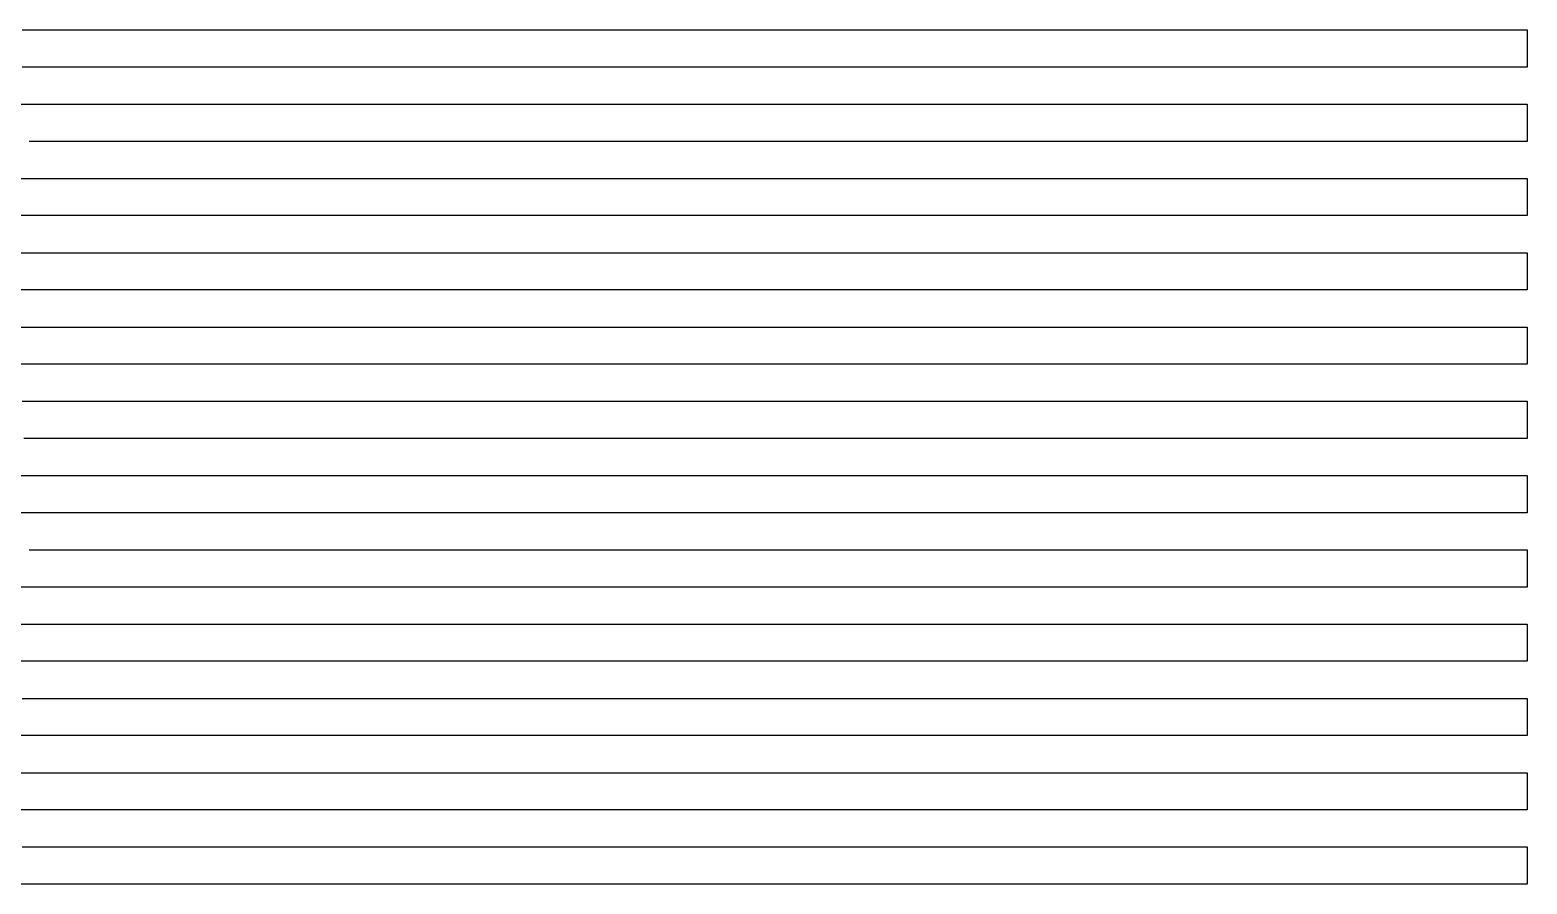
# Model space of a CAD drawing. Extents: x 20 to 170, y 60 to 234.
# Drawn here: x 132.5 to 170, y 102.8 to 124.21 of the extents above; entities that cross this region are included whole.
import ezdxf

# ---------------------------------------------------------------- set-up
doc = ezdxf.new("R2010")
doc.units = 0
doc.header["$LTSCALE"] = 0.000394
doc.layers.add('SPLINE', color=7, linetype='CONTINUOUS')

msp = doc.modelspace()

# ---------------------------------------------------------------- linework, layer by layer
at = {"layer": 'SPLINE', "color": 2}
for points in [[(132.305008, 124.206131, -17.530231), (133.32843, 124.206131, -17.436291), (133.699463, 124.206131, -17.292271), (134.049271, 124.206131, -17.182613), (134.399063, 124.206131, -17.176413), (135.793518, 124.206131, -17.179533), (137.190353, 124.206131, -17.586571), (137.930099, 124.206131, -18.100109), (138.738373, 124.206131, -18.701267), (139.06456, 124.206131, -18.851627), (139.369415, 124.206131, -19.070747), (139.981598, 124.206131, -19.637526), (140.440125, 124.206131, -20.141644), (141.376038, 124.206131, -20.063343), (142.335602, 124.206131, -19.894283), (142.597916, 124.206131, -19.866123), (144.167267, 124.206131, -19.352625), (145.564087, 124.206131, -19.127146), (146.261383, 124.206131, -19.042587), (146.611115, 124.206131, -19.033207), (146.960876, 124.206131, -19.051968), (147.308319, 124.206131, -19.111506), (147.658051, 124.206131, -19.186605), (147.679337, 124.206131, -19.170965), (148.017349, 124.206131, -18.262909), (148.187531, 124.206131, -17.937269), (148.355347, 124.206131, -17.721191), (148.530289, 124.206131, -17.561531), (148.70517, 124.206131, -17.439411), (149.052597, 124.206131, -17.336071), (149.752167, 124.206131, -17.248411), (150.449341, 124.206131, -17.217091), (150.799225, 124.206131, -17.254671), (151.146545, 124.206131, -17.348631), (151.496399, 124.206131, -17.364271), (151.843811, 124.206131, -17.426891), (152.543411, 124.206131, -17.620991), (152.713593, 124.206131, -17.680511), (152.886124, 124.206131, -17.758791), (153.228821, 124.206131, -18.021849), (153.401337, 124.206131, -18.234749), (153.937836, 124.206131, -19.020687), (154.093826, 124.206131, -19.289986), (154.389252, 124.206131, -19.922443), (154.490921, 124.206131, -20.188623), (155.065201, 124.206131, -22.139418), (155.202362, 124.206131, -22.715536), (155.28035, 124.206131, -23.122574), (155.334702, 124.206131, -23.348034), (155.859421, 124.206131, -24.973188), (155.880707, 124.206131, -24.982548), (156.306076, 124.206131, -25.054588), (156.516388, 124.206131, -25.135948), (156.729111, 124.206131, -25.283148), (157.12146, 124.206131, -25.643227), (157.428696, 124.206131, -25.771646), (157.776199, 124.206131, -26.025265), (158.125931, 124.206131, -26.532524), (158.735672, 124.206131, -27.471901), (159.040588, 124.206131, -28.007318), (159.369125, 124.206131, -28.655497), (159.520386, 124.206131, -29.015596), (159.827591, 124.206131, -29.898613), (159.89621, 124.206131, -30.142813), (159.94104, 124.206131, -30.333811), (159.988419, 124.206131, -30.584311), (160.737534, 124.206131, -35.732056), (160.827423, 124.206131, -36.430332), (160.841614, 124.206131, -36.568111), (160.938477, 124.206131, -37.081673), (161.519836, 124.206131, -39.937321), (161.541122, 124.206131, -40), (170, 124.206131, -40), (170, 123.274933, -40), (161.659378, 123.274933, -40), (161.638107, 123.274933, -39.918564), (160.87468, 123.274933, -32.932762), (160.832123, 123.274933, -32.616505), (159.860748, 123.274933, -28.464497), (159.690567, 123.274933, -28.066818), (159.520386, 123.274933, -27.841358), (158.64827, 123.274933, -26.917643), (158.475708, 123.274933, -26.704742), (158.125931, 123.274933, -26.379105), (157.69339, 123.274933, -26.094164), (157.613113, 123.274933, -25.990805), (157.357834, 123.274933, -25.671446), (157.100189, 123.274933, -25.405266), (156.729111, 123.274933, -25.063948), (156.381668, 123.274933, -24.882368), (156.294281, 123.274933, -24.863588), (155.277954, 123.274933, -24.53479), (155.181061, 123.274933, -24.44087), (154.396347, 123.274933, -20.874361), (154.320755, 123.274933, -20.558142), (154.242752, 123.274933, -20.332682), (154.185989, 123.274933, -20.210524), (154.129303, 123.274933, -20.107224), (153.240616, 123.274933, -18.695047), (153.06575, 123.274933, -18.453949), (152.890869, 123.274933, -18.28797), (152.193665, 123.274933, -17.774431), (151.843811, 123.274933, -17.555271), (151.67131, 123.274933, -17.495731), (150.799225, 123.274933, -17.248411), (150.449341, 123.274933, -17.198273), (149.752167, 123.274933, -17.179533), (149.052597, 123.274933, -17.185793), (148.88002, 123.274933, -17.213951), (148.70517, 123.274933, -17.260891), (148.005554, 123.274933, -17.517691), (147.658051, 123.274933, -17.702431), (147.308319, 123.274933, -18.034349), (147.133438, 123.274933, -18.319309), (146.828537, 123.274933, -19.011288), (146.807281, 123.274933, -19.030067), (144.167267, 123.274933, -19.080185), (143.470093, 123.274933, -19.186605), (143.12262, 123.274933, -19.261786), (142.444305, 123.274933, -19.480986), (142.075592, 123.274933, -19.484085), (141.725769, 123.274933, -19.465305), (141.376038, 123.274933, -19.502905), (140.570068, 123.274933, -19.731483), (139.981598, 123.274933, -19.734564), (139.598679, 123.274933, -19.759684), (139.218155, 123.274933, -19.894283), (139.19693, 123.274933, -19.894283), (138.584793, 123.274933, -19.402685), (137.190353, 123.274933, -18.341169), (136.490738, 123.274933, -17.855829), (136.143234, 123.274933, -17.646091), (135.881027, 123.274933, -17.561531), (135.096298, 123.274933, -17.364271), (134.399063, 123.274933, -17.311031), (134.049271, 123.274933, -17.336071), (133.002243, 123.274933, -17.455051), (132.305008, 123.274933, -17.514551)], [(131.605392, 122.343689, -17.733751), (133.002243, 122.343689, -17.539591), (133.699463, 122.343689, -17.489511), (134.399063, 122.343689, -17.620991), (135.096298, 122.343689, -17.824551), (135.443756, 122.343689, -17.977989), (135.793518, 122.343689, -18.206549), (136.490738, 122.343689, -18.695047), (137.190353, 122.343689, -19.387045), (137.908813, 122.343689, -19.803463), (137.930099, 122.343689, -19.806623), (138.258575, 122.343689, -19.596846), (138.584793, 122.343689, -19.465305), (138.93454, 122.343689, -19.405806), (139.282013, 122.343689, -19.387045), (139.981598, 122.343689, -19.283726), (140.32901, 122.343689, -19.183485), (140.678833, 122.343689, -19.120865), (141.028595, 122.343689, -19.130245), (141.376038, 122.343689, -19.177225), (141.659668, 122.343689, -19.221106), (142.075592, 122.343689, -19.067627), (142.423035, 122.343689, -18.967447), (142.772888, 122.343689, -18.942408), (143.470093, 122.343689, -18.926727), (144.167267, 122.343689, -18.898567), (144.866852, 122.343689, -18.882927), (145.564087, 122.343689, -18.958067), (145.913879, 122.343689, -19.020687), (145.935165, 122.343689, -19.014387), (146.190445, 122.343689, -18.394409), (146.448013, 122.343689, -18.021849), (146.703278, 122.343689, -17.815151), (146.960876, 122.343689, -17.658571), (147.658051, 122.343689, -17.264051), (148.005554, 122.343689, -17.132553), (148.355347, 122.343689, -17.101233), (149.752167, 122.343689, -17.182613), (150.799225, 122.343689, -17.473871), (151.146545, 122.343689, -17.630411), (152.543411, 122.343689, -18.832808), (152.978256, 122.343689, -19.352625), (153.06575, 122.343689, -19.480986), (153.415543, 122.343689, -20.035223), (153.5905, 122.343689, -20.407822), (154.108017, 122.343689, -22.036037), (154.233261, 122.343689, -22.549576), (154.382156, 122.343689, -23.222794), (154.403442, 122.343689, -23.285414), (154.809982, 122.343689, -24.16531), (154.833588, 122.343689, -24.18721), (155.334702, 122.343689, -24.29055), (156.031906, 122.343689, -24.55357), (156.381668, 122.343689, -24.763369), (156.729111, 122.343689, -25.057688), (156.870895, 122.343689, -25.223688), (157.012756, 122.343689, -25.452227), (157.296371, 122.343689, -25.925024), (157.319946, 122.343689, -25.943865), (157.721725, 122.343689, -25.890606), (158.125931, 122.343689, -25.946964), (158.475708, 122.343689, -26.112965), (158.823166, 122.343689, -26.457344), (159.520386, 122.343689, -27.165043), (159.695251, 122.343689, -27.3936), (159.870132, 122.343689, -27.756821), (159.957626, 122.343689, -28.041779), (160.917206, 122.343689, -32.128048), (160.943176, 122.343689, -32.284607), (161.33078, 122.343689, -36.120377), (161.746765, 122.343689, -39.984341), (161.768036, 122.343689, -40), (170, 122.343689, -40), (170, 121.414871, -40), (161.768036, 121.414871, -40), (161.746765, 121.414871, -39.871563), (161.486771, 121.414871, -37.303951), (160.950241, 121.414871, -30.988249), (160.917206, 121.414871, -30.656351), (160.825027, 121.414871, -30.117773), (160.801331, 121.414871, -30.023853), (160.546219, 121.414871, -29.165874), (159.898499, 121.414871, -27.315321), (159.773254, 121.414871, -27.036642), (159.64801, 121.414871, -26.845642), (159.520386, 121.414871, -26.704742), (158.64827, 121.414871, -25.846746), (158.475708, 121.414871, -25.696466), (158.125931, 121.414871, -25.539927), (157.835205, 121.414871, -25.502306), (157.546844, 121.414871, -25.486687), (157.256104, 121.414871, -25.511766), (156.944229, 121.414871, -25.605686), (156.729111, 121.414871, -25.508606), (156.424194, 121.414871, -25.101528), (155.868805, 121.414871, -24.45653), (155.60173, 121.414871, -24.27803), (155.275543, 121.414871, -24.19973), (154.701279, 121.414871, -23.971172), (154.384567, 121.414871, -23.823992), (154.07019, 121.414871, -23.726912), (154.046616, 121.414871, -23.692492), (153.240616, 121.414871, -21.331539), (153.110718, 121.414871, -21.012159), (152.543411, 121.414871, -19.856724), (152.193665, 121.414871, -19.380745), (151.997498, 121.414871, -19.155285), (151.146545, 121.414871, -18.319309), (150.274475, 121.414871, -17.658571), (150.099609, 121.414871, -17.555271), (149.052597, 121.414871, -17.170113), (148.88002, 121.414871, -17.116873), (148.70517, 121.414871, -17.085573), (148.355347, 121.414871, -17.057373), (147.658051, 121.414871, -17.026052), (146.960876, 121.414871, -17.069933), (146.611115, 121.414871, -17.232771), (146.261383, 121.414871, -17.445671), (145.564087, 121.414871, -17.852749), (145.280502, 121.414871, -18.200289), (144.996857, 121.414871, -18.842167), (144.975555, 121.414871, -18.864107), (144.167267, 121.414871, -18.810867), (142.772888, 121.414871, -18.654327), (142.184296, 121.414871, -18.676228), (141.376038, 121.414871, -18.707527), (140.919861, 121.414871, -18.801487), (140.440125, 121.414871, -18.745148), (139.981598, 121.414871, -18.738867), (139.631744, 121.414871, -18.745148), (138.584793, 121.414871, -18.942408), (137.190353, 121.414871, -19.249226), (136.927948, 121.414871, -19.327505), (136.665588, 121.414871, -19.368265), (136.403259, 121.414871, -19.465305), (136.143234, 121.414871, -19.625006), (136.12204, 121.414871, -19.625006), (136.060577, 121.414871, -19.556086), (135.793518, 121.414871, -19.333805), (135.28067, 121.414871, -19.102125), (134.767761, 121.414871, -18.716948), (134.74646, 121.414871, -18.695047), (134.420319, 121.414871, -18.491528), (133.961853, 121.414871, -18.341169), (133.699463, 121.414871, -18.122009), (133.352036, 121.414871, -17.937269), (133.002243, 121.414871, -17.874649), (132.479889, 121.414871, -17.909069)], [(131.993011, 120.483658, -18.741987), (132.806091, 120.483658, -18.895428), (133.025909, 120.483658, -19.026947), (133.590729, 120.483658, -19.512285), (133.765686, 120.483658, -19.549866), (134.399063, 120.483658, -19.264925), (135.443756, 120.483658, -18.882927), (135.793518, 120.483658, -18.776447), (137.190353, 120.483658, -18.544727), (137.953705, 120.483658, -18.40383), (138.10498, 120.483658, -18.381929), (138.433502, 120.483658, -18.406969), (138.584793, 120.483658, -18.378769), (139.282013, 120.483658, -18.325529), (140.220306, 120.483658, -18.375669), (140.678833, 120.483658, -18.356829), (141.376038, 120.483658, -18.275429), (142.075592, 120.483658, -18.241009), (142.423035, 120.483658, -18.303629), (142.772888, 120.483658, -18.519688), (142.928787, 120.483658, -18.644907), (144.015991, 120.483658, -18.788967), (144.037262, 120.483658, -18.757668), (144.167267, 120.483658, -18.422609), (144.342194, 120.483658, -17.999889), (144.517059, 120.483658, -17.733751), (144.866852, 120.483658, -17.445671), (145.913879, 120.483658, -16.935293), (146.261383, 120.483658, -16.847633), (146.960876, 120.483658, -16.856993), (147.658051, 120.483658, -16.950953), (147.920456, 120.483658, -17.016693), (148.88002, 120.483658, -17.298512), (149.052597, 120.483658, -17.367371), (150.012115, 120.483658, -17.905949), (150.099609, 120.483658, -17.959209), (150.274475, 120.483658, -18.100109), (150.449341, 120.483658, -18.275429), (151.843811, 120.483658, -19.809763), (152.063644, 120.483658, -20.060244), (152.302307, 120.483658, -20.423462), (152.543411, 120.483658, -20.949539), (153.32811, 120.483658, -23.432592), (153.937836, 120.483658, -23.586012), (154.396347, 120.483658, -23.717512), (154.46257, 120.483658, -23.726912), (154.637451, 120.483658, -23.773932), (154.984909, 120.483658, -23.921072), (155.334702, 120.483658, -24.09643), (155.58046, 120.483658, -24.26239), (155.779022, 120.483658, -24.43461), (155.82399, 120.483658, -24.47839), (156.069763, 120.483658, -24.800968), (156.315521, 120.483658, -25.170448), (156.336807, 120.483658, -25.186089), (156.532959, 120.483658, -25.164148), (156.729111, 120.483658, -25.148508), (157.428696, 120.483658, -25.239328), (158.125931, 120.483658, -25.383347), (158.475708, 120.483658, -25.499207), (159.172928, 120.483658, -25.978264), (159.3479, 120.483658, -26.116064), (159.520386, 120.483658, -26.285145), (159.695251, 120.483658, -26.491804), (159.870132, 120.483658, -26.817442), (160.567474, 120.483658, -28.611637), (160.846298, 120.483658, -29.403854), (160.917206, 120.483658, -29.688793), (160.943176, 120.483658, -29.848513), (160.971527, 120.483658, -30.117773), (161.342621, 120.483658, -34.798981), (161.768036, 120.483658, -39.871563), (161.789322, 120.483658, -40), (170, 120.483658, -40), (170, 119.552414, -40), (161.789322, 119.552414, -40), (161.768036, 119.552414, -39.777645), (161.342621, 119.552414, -34.382519), (160.971527, 119.552414, -29.460215), (160.943176, 119.552414, -29.187815), (160.917206, 119.552414, -29.031237), (160.841614, 119.552414, -28.733757), (160.803772, 119.552414, -28.621077), (160.591034, 119.552414, -28.076199), (160.371201, 119.552414, -27.578381), (159.870132, 119.552414, -26.535645), (159.695251, 119.552414, -26.231924), (159.520386, 119.552414, -26.047184), (159.172928, 119.552414, -25.802946), (158.496979, 119.552414, -25.383347), (158.168488, 119.552414, -25.270628), (157.428696, 119.552414, -24.938688), (156.729111, 119.552414, -24.829128), (156.239929, 119.552414, -24.860428), (155.682159, 119.552414, -24.67569), (155.660873, 119.552414, -24.66317), (155.334702, 119.552414, -24.35631), (154.984909, 119.552414, -24.011892), (154.637451, 119.552414, -23.761372), (154.157639, 119.552414, -23.617311), (153.937836, 119.552414, -23.467012), (153.62822, 119.552414, -23.301094), (153.472229, 119.552414, -23.266634), (153.316269, 119.552414, -23.241594), (152.694733, 119.552414, -23.257214), (152.673447, 119.552414, -23.235353), (152.52684, 119.552414, -23.019274), (152.281021, 119.552414, -22.223976), (152.193665, 119.552414, -21.957798), (151.659546, 119.552414, -20.517382), (151.404236, 119.552414, -20.113483), (151.146545, 119.552414, -19.822304), (149.752167, 119.552414, -18.375669), (149.402374, 119.552414, -18.056269), (149.227509, 119.552414, -17.937269), (149.052597, 119.552414, -17.833969), (148.355347, 119.552414, -17.348631), (148.180435, 119.552414, -17.245251), (148.005554, 119.552414, -17.170113), (146.960876, 119.552414, -16.831953), (145.564087, 119.552414, -16.722353), (145.214264, 119.552414, -16.750513), (144.866852, 119.552414, -16.875772), (144.167267, 119.552414, -17.195173), (143.869476, 119.552414, -17.311031), (143.569382, 119.552414, -17.552151), (143.344772, 119.552414, -17.924749), (143.117935, 119.552414, -18.469587), (143.098938, 119.552414, -18.488367), (142.969055, 119.552414, -18.597967), (142.947754, 119.552414, -18.610487), (142.772888, 119.552414, -18.469587), (142.423035, 119.552414, -18.269169), (142.075592, 119.552414, -18.234749), (141.376038, 119.552414, -18.25351), (141.04985, 119.552414, -18.291109), (140.503967, 119.552414, -18.093849), (138.584793, 119.552414, -17.815151), (137.984436, 119.552414, -17.786991), (137.6866, 119.552414, -17.824551), (137.362823, 119.552414, -17.880869), (137.015472, 119.552414, -17.852749), (136.8405, 119.552414, -17.855829), (136.665588, 119.552414, -17.880869), (135.793518, 119.552414, -18.056269), (135.271149, 119.552414, -18.122009), (135.096298, 119.552414, -18.153309), (134.74646, 119.552414, -18.25351), (133.699463, 119.552414, -18.597967), (133.002243, 119.552414, -18.914248), (132.130127, 119.552414, -19.211685)], [(131.605392, 118.623627, -18.638647), (133.002243, 118.623627, -18.071909), (134.399063, 118.623627, -17.699291), (134.74646, 118.623627, -17.599131), (135.793518, 118.623627, -17.383051), (136.490738, 118.623627, -17.332951), (137.190353, 118.623627, -17.386171), (137.887543, 118.623627, -17.514551), (138.542236, 118.623627, -17.780731), (138.584793, 118.623627, -17.780731), (139.282013, 118.623627, -17.874649), (139.631744, 118.623627, -17.956049), (139.981598, 118.623627, -17.999889), (140.666962, 118.623627, -18.118889), (141.354736, 118.623627, -18.36937), (141.376038, 118.623627, -18.372509), (141.550903, 118.623627, -18.006189), (141.725769, 118.623627, -17.774431), (141.988159, 118.623627, -17.589691), (142.335602, 118.623627, -17.436291), (142.772888, 118.623627, -17.063633), (143.12262, 118.623627, -16.875772), (143.470093, 118.623627, -16.813133), (143.578766, 118.623627, -16.810053), (144.167267, 118.623627, -16.662853), (144.517059, 118.623627, -16.609632), (144.866852, 118.623627, -16.609632), (145.564087, 118.623627, -16.653473), (145.913879, 118.623627, -16.697273), (146.086411, 118.623627, -16.738033), (146.261383, 118.623627, -16.791233), (147.133438, 118.623627, -17.110613), (147.658051, 118.623627, -17.361111), (148.355347, 118.623627, -17.740011), (149.752167, 118.623627, -19.117765), (150.449341, 118.623627, -19.875504), (150.624252, 118.623627, -20.104103), (150.799225, 118.623627, -20.454762), (151.146545, 118.623627, -21.278299), (151.595718, 118.623627, -22.461916), (151.619263, 118.623627, -22.511995), (151.867477, 118.623627, -22.894033), (151.888733, 118.623627, -22.900274), (152.543411, 118.623627, -22.928453), (153.240616, 118.623627, -23.232174), (153.5905, 118.623627, -23.263514), (153.937836, 118.623627, -23.426313), (154.613754, 118.623627, -23.892912), (154.687088, 118.623627, -23.952372), (155.138535, 118.623627, -24.34375), (155.15979, 118.623627, -24.34691), (155.334702, 118.623627, -24.30933), (155.682159, 118.623627, -24.28113), (156.031906, 118.623627, -24.30933), (156.381668, 118.623627, -24.39699), (157.23259, 118.623627, -24.738308), (157.679199, 118.623627, -24.929308), (157.958145, 118.623627, -25.120348), (158.125931, 118.623627, -25.198608), (158.823166, 118.623627, -25.571226), (159.019302, 118.623627, -25.687086), (159.520386, 118.623627, -25.925024), (159.695251, 118.623627, -26.106705), (159.870132, 118.623627, -26.407265), (160.328659, 118.623627, -27.356041), (160.567474, 118.623627, -27.903978), (160.74234, 118.623627, -28.376839), (160.829697, 118.623627, -28.649237), (160.87468, 118.623627, -28.833977), (160.917206, 118.623627, -29.150215), (160.959763, 118.623627, -29.610495), (161.607361, 118.623627, -38.186989), (161.768036, 118.623627, -39.962379), (161.789322, 118.623627, -40), (170, 118.623627, -40), (170, 117.692383, -40), (161.768036, 117.692383, -40), (161.33078, 117.692383, -35.246716), (160.969208, 117.692383, -31.219969), (160.917206, 117.692383, -30.850451), (160.591034, 117.692383, -29.385075), (159.957626, 117.692383, -26.664022), (159.870132, 117.692383, -26.413525), (159.695251, 117.692383, -26.112965), (159.520386, 117.692383, -25.928185), (158.823166, 117.692383, -25.611906), (158.496979, 117.692383, -25.477266), (158.357559, 117.692383, -25.358286), (158.125931, 117.692383, -25.182968), (157.296371, 117.692383, -24.681988), (156.729111, 117.692383, -24.19973), (156.556641, 117.692383, -24.06513), (156.381668, 117.692383, -23.980572), (156.031906, 117.692383, -23.921072), (155.443451, 117.692383, -23.870972), (155.334702, 117.692383, -23.827112), (154.809982, 117.692383, -23.761372), (154.287689, 117.692383, -23.939852), (153.937836, 117.692383, -23.586012), (153.762955, 117.692383, -23.441992), (153.5905, 117.692383, -23.332394), (152.890869, 117.692383, -22.984854), (152.49852, 117.692383, -22.894033), (151.843811, 117.692383, -22.518276), (151.496399, 117.692383, -22.414936), (151.146545, 117.692383, -22.405556), (150.971695, 117.692383, -22.408676), (150.950409, 117.692383, -22.399296), (150.647919, 117.692383, -21.920218), (150.380829, 117.692383, -21.28772), (150.276886, 117.692383, -21.059139), (149.752167, 117.692383, -20.035223), (148.355347, 117.692383, -18.341169), (147.658051, 117.692383, -17.830791), (146.960876, 117.692383, -17.389311), (146.611115, 117.692383, -17.163853), (146.261383, 117.692383, -16.941553), (145.913879, 117.692383, -16.788113), (145.564087, 117.692383, -16.678513), (144.167267, 117.692383, -16.506315), (143.12262, 117.692383, -16.462435), (142.772888, 117.692383, -16.421755), (142.075592, 117.692383, -16.512575), (141.725769, 117.692383, -16.672253), (141.376038, 117.692383, -16.810053), (141.224731, 117.692383, -16.860113), (141.028595, 117.692383, -16.941553), (140.678833, 117.692383, -17.264051), (140.352676, 117.692383, -18.003029), (139.981598, 117.692383, -18.334949), (139.719238, 117.692383, -18.472687), (139.596268, 117.692383, -18.453949), (139.090546, 117.692383, -18.021849), (138.837631, 117.692383, -17.868389), (137.887543, 117.692383, -17.480091), (137.190353, 117.692383, -17.370491), (136.490738, 117.692383, -17.326691), (135.793518, 117.692383, -17.345451), (135.334991, 117.692383, -17.401831), (135.096298, 117.692383, -17.370491), (134.399063, 117.692383, -17.329811), (133.002243, 117.692383, -17.495731), (132.130127, 117.692383, -17.674231)], [(132.118301, 116.761154, -17.652351), (133.002243, 116.761154, -17.470711), (134.399063, 116.761154, -17.326691), (135.793518, 116.761154, -17.470711), (136.230759, 116.761154, -17.599131), (136.686844, 116.761154, -17.902809), (136.939728, 116.761154, -17.924749), (137.190353, 116.761154, -17.984249), (137.5401, 116.761154, -18.21283), (137.688995, 116.761154, -18.36311), (138.258575, 116.761154, -18.594828), (138.279861, 116.761154, -18.563507), (138.433502, 116.761154, -18.272329), (138.759644, 116.761154, -17.536491), (138.93454, 116.761154, -17.304771), (139.19693, 116.761154, -17.120033), (139.523102, 116.761154, -16.960333), (139.981598, 116.761154, -16.546995), (140.32901, 116.761154, -16.355995), (140.700104, 116.761154, -16.287115), (141.376038, 116.761154, -16.067915), (142.075592, 116.761154, -16.005295), (142.772888, 116.761154, -16.161875), (143.12262, 116.761154, -16.274595), (143.470093, 116.761154, -16.359135), (144.866852, 116.761154, -16.512575), (145.214264, 116.761154, -16.597073), (145.389145, 116.761154, -16.675413), (146.436249, 116.761154, -17.361111), (147.308319, 116.761154, -18.100109), (147.658051, 116.761154, -18.388149), (148.70517, 116.761154, -19.725183), (149.052597, 116.761154, -20.279444), (149.752167, 116.761154, -21.52566), (149.969543, 116.761154, -21.873238), (149.990829, 116.761154, -21.885757), (150.569901, 116.761154, -21.885757), (151.146545, 116.761154, -22.120598), (151.626358, 116.761154, -22.393036), (152.096695, 116.761154, -22.555836), (152.543411, 116.761154, -22.809456), (152.7892, 116.761154, -22.972294), (152.909744, 116.761154, -23.078773), (153.524261, 116.761154, -23.626732), (153.545547, 116.761154, -23.626732), (153.937836, 116.761154, -23.404394), (154.287689, 116.761154, -23.238434), (154.637451, 116.761154, -23.185194), (155.334702, 116.761154, -23.266634), (155.589966, 116.761154, -23.366854), (156.360382, 116.761154, -23.861572), (156.729111, 116.761154, -24.030632), (157.187637, 116.761154, -24.42519), (157.428696, 116.761154, -24.647511), (157.516113, 116.761154, -24.744568), (158.147217, 116.761154, -25.333246), (158.322083, 116.761154, -25.427206), (158.489883, 116.761154, -25.442846), (158.922424, 116.761154, -25.458527), (159.222565, 116.761154, -25.552446), (159.371475, 116.761154, -25.633846), (159.520386, 116.761154, -25.752827), (159.695251, 116.761154, -25.953224), (159.870132, 116.761154, -26.275764), (159.957626, 116.761154, -26.532524), (160.394867, 116.761154, -28.476976), (160.654846, 116.761154, -29.763973), (160.787201, 116.761154, -30.521711), (160.884155, 116.761154, -31.169849), (160.917206, 116.761154, -31.476749), (161.699524, 116.761154, -39.952999), (161.720795, 116.761154, -40), (170, 116.761154, -40), (170, 115.832321, -40), (161.004578, 115.832321, -40), (160.664337, 115.832321, -36.336391), (160.640625, 115.832321, -36.032696), (160.182129, 115.832321, -28.824596), (160.127823, 115.832321, -28.066818), (160.045105, 115.832321, -26.751722), (160.023849, 115.832321, -26.476164), (159.960007, 115.832321, -26.141125), (159.898499, 115.832321, -25.940704), (159.773254, 115.832321, -25.668306), (159.520386, 115.832321, -25.339546), (159.3479, 115.832321, -25.201748), (159.172928, 115.832321, -25.114088), (158.823166, 115.832321, -25.020088), (158.125931, 115.832321, -25.079628), (157.972336, 115.832321, -25.107788), (157.714661, 115.832321, -24.995049), (157.435791, 115.832321, -24.847908), (156.788254, 115.832321, -24.12775), (156.729111, 115.832321, -24.05571), (156.381668, 115.832321, -23.692492), (156.031906, 115.832321, -23.426313), (155.682159, 115.832321, -23.200874), (155.509567, 115.832321, -23.119493), (154.637451, 115.832321, -22.834494), (154.46257, 115.832321, -22.787556), (154.287689, 115.832321, -22.749996), (153.937836, 115.832321, -22.709316), (153.306839, 115.832321, -22.778135), (152.990158, 115.832321, -22.953514), (152.673447, 115.832321, -23.213394), (152.652161, 115.832321, -23.219694), (152.543411, 115.832321, -23.106934), (151.843811, 115.832321, -22.474396), (151.146545, 115.832321, -22.076797), (150.799225, 115.832321, -21.904577), (150.38324, 115.832321, -21.866978), (150.066544, 115.832321, -21.622738), (149.752167, 115.832321, -21.48806), (149.052597, 115.832321, -21.463039), (149.031311, 115.832321, -21.45364), (148.726456, 115.832321, -21.052839), (148.397873, 115.832321, -20.526821), (146.786011, 115.832321, -18.25351), (146.611115, 115.832321, -18.065649), (146.261383, 115.832321, -17.774431), (145.564087, 115.832321, -17.267191), (144.517059, 115.832321, -16.556395), (144.167267, 115.832321, -16.402975), (143.470093, 115.832321, -16.274595), (143.252625, 115.832321, -16.249535), (143.035187, 115.832321, -16.233875), (142.772888, 115.832321, -16.149315), (142.075592, 115.832321, -15.999016), (141.376038, 115.832321, -16.033495), (141.224731, 115.832321, -16.083595), (140.362122, 115.832321, -15.983376), (139.981598, 115.832321, -15.952055), (139.282013, 115.832321, -16.074215), (138.93454, 115.832321, -16.243275), (138.584793, 115.832321, -16.387335), (138.237305, 115.832321, -16.521975), (137.887543, 115.832321, -16.847633), (137.53772, 115.832321, -17.448792), (137.091034, 115.832321, -17.868389), (136.994202, 115.832321, -17.971689), (136.797974, 115.832321, -18.256689), (136.403259, 115.832321, -18.857847), (136.381973, 115.832321, -18.882927), (135.793518, 115.832321, -18.475847), (135.488602, 115.832321, -18.278549), (135.259369, 115.832321, -18.206549), (134.725189, 115.832321, -18.118889), (134.571594, 115.832321, -18.034349), (134.399063, 115.832321, -17.95295), (134.049271, 115.832321, -17.893429), (133.874329, 115.832321, -17.902809), (133.63562, 115.832321, -17.927889), (133.002243, 115.832321, -17.774431), (132.50116, 115.832321, -17.805771), (131.605392, 115.832321, -17.740011)], [(132.305008, 114.901108, -18.306749), (132.652512, 114.901108, -18.425749), (133.002243, 114.901108, -18.576067), (133.281128, 114.901108, -18.663727), (133.557648, 114.901108, -18.767067), (133.680573, 114.901108, -18.842167), (134.115448, 114.901108, -19.120865), (134.318665, 114.901108, -19.020687), (135.075012, 114.901108, -18.084469), (135.772217, 114.901108, -17.549011), (136.018021, 114.901108, -17.160753), (136.240234, 114.901108, -16.916473), (136.450592, 114.901108, -16.794373), (136.710541, 114.901108, -16.675413), (137.190353, 114.901108, -16.224495), (137.53772, 114.901108, -16.014675), (137.887543, 114.901108, -15.920755), (138.584793, 114.901108, -15.723496), (139.282013, 114.901108, -15.663997), (139.981598, 114.901108, -15.745437), (141.376038, 114.901108, -15.986515), (142.075592, 114.901108, -16.193174), (142.772888, 114.901108, -16.224495), (143.470093, 114.901108, -16.305895), (143.819824, 114.901108, -16.531355), (144.167267, 114.901108, -16.788113), (145.564087, 114.901108, -17.890329), (145.913879, 114.901108, -18.21909), (146.960876, 114.901108, -19.753384), (148.005554, 114.901108, -21.0278), (148.813812, 114.901108, -21.284559), (149.052597, 114.901108, -21.312759), (149.752167, 114.901108, -21.441099), (149.924744, 114.901108, -21.503759), (150.012115, 114.901108, -21.5476), (150.099609, 114.901108, -21.597717), (151.059219, 114.901108, -22.333496), (151.146545, 114.901108, -22.396135), (151.692566, 114.901108, -22.859594), (151.713852, 114.901108, -22.859594), (152.127426, 114.901108, -22.493216), (152.543411, 114.901108, -22.308475), (152.890869, 114.901108, -22.270876), (153.240616, 114.901108, -22.283436), (153.5905, 114.901108, -22.346056), (154.637451, 114.901108, -22.612196), (155.334702, 114.901108, -22.922194), (155.682159, 114.901108, -23.172714), (155.857025, 114.901108, -23.338654), (156.641739, 114.901108, -24.32811), (156.729111, 114.901108, -24.39699), (157.253815, 114.901108, -24.735168), (158.125931, 114.901108, -24.62875), (158.823166, 114.901108, -24.58489), (159.172928, 114.901108, -24.66317), (159.520386, 114.901108, -24.885489), (159.690567, 114.901108, -25.089048), (159.860748, 114.901108, -25.402166), (159.943436, 114.901108, -25.640106), (159.985962, 114.901108, -25.812326), (160.028534, 114.901108, -26.087864), (160.536667, 114.901108, -34.43578), (160.87468, 114.901108, -39.884125), (160.895905, 114.901108, -40), (170, 114.901108, -40), (170, 113.969925, -40), (160.895905, 113.969925, -40), (160.87468, 113.969925, -39.852825), (160.536667, 113.969925, -34.23848), (160.028534, 113.969925, -25.690207), (159.985962, 113.969925, -25.420946), (159.943436, 113.969925, -25.254988), (159.860748, 113.969925, -25.023268), (159.690567, 113.969925, -24.719528), (159.520386, 113.969925, -24.531651), (159.3479, 113.969925, -24.40641), (159.172928, 113.969925, -24.32501), (158.823166, 113.969925, -24.26239), (158.081009, 113.969925, -24.29369), (157.728851, 113.969925, -24.24045), (157.39566, 113.969925, -24.28113), (157.331848, 113.969925, -24.29681), (156.511688, 113.969925, -24.29995), (155.712814, 113.969925, -23.639252), (154.984909, 113.969925, -22.868954), (154.809982, 113.969925, -22.696775), (154.637451, 113.969925, -22.555836), (153.937836, 113.969925, -22.192656), (153.502991, 113.969925, -22.061098), (153.240616, 113.969925, -22.014137), (152.389816, 113.969925, -21.942118), (152.193665, 113.969925, -21.910778), (151.843811, 113.969925, -21.888918), (151.496399, 113.969925, -21.935858), (151.146545, 113.969925, -22.108078), (150.666824, 113.969925, -22.461916), (150.645538, 113.969925, -22.465015), (149.752167, 113.969925, -21.782417), (149.227509, 113.969925, -21.441099), (149.052597, 113.969925, -21.34096), (148.70517, 113.969925, -21.203159), (148.355347, 113.969925, -21.093559), (148.005554, 113.969925, -20.95266), (147.833008, 113.969925, -20.868101), (147.658051, 113.969925, -20.799221), (146.866364, 113.969925, -20.508001), (146.589844, 113.969925, -20.373362), (145.925659, 113.969925, -19.703283), (145.564087, 113.969925, -19.161585), (145.041809, 113.969925, -18.278549), (144.866852, 113.969925, -18.071909), (144.167267, 113.969925, -17.411251), (143.819824, 113.969925, -17.063633), (143.644943, 113.969925, -16.929033), (143.470093, 113.969925, -16.806873), (142.772888, 113.969925, -16.459335), (142.423035, 113.969925, -16.327795), (142.248138, 113.969925, -16.271475), (141.550903, 113.969925, -16.017855), (141.376038, 113.969925, -15.970876), (139.981598, 113.969925, -15.729776), (139.282013, 113.969925, -15.660856), (138.584793, 113.969925, -15.695276), (138.520966, 113.969925, -15.714096), (137.190353, 113.969925, -15.736036), (136.8405, 113.969925, -15.767336), (136.490738, 113.969925, -15.901996), (135.793518, 113.969925, -16.211935), (135.443756, 113.969925, -16.396715), (134.900146, 113.969925, -16.750513), (134.74646, 113.969925, -16.797493), (134.399063, 113.969925, -16.991632), (132.50824, 113.969925, -18.864107), (132.342865, 113.969925, -18.942408)], [(132.000092, 113.038696, -17.758791), (132.652512, 113.038696, -17.132553), (133.002243, 113.038696, -16.925873), (133.699463, 113.038696, -16.556395), (134.049271, 113.038696, -16.409235), (134.921417, 113.038696, -16.158735), (135.793518, 113.038696, -15.942676), (136.490738, 113.038696, -15.779857), (136.8405, 113.038696, -15.745437), (137.190353, 113.038696, -15.723496), (138.584793, 113.038696, -15.707816), (139.282013, 113.038696, -15.848736), (139.981598, 113.038696, -16.008415), (141.376038, 113.038696, -16.409235), (141.725769, 113.038696, -16.537615), (142.772888, 113.038696, -17.141912), (143.143906, 113.038696, -17.433111), (143.328278, 113.038696, -17.708691), (143.514954, 113.038696, -18.015549), (144.167267, 113.038696, -18.641808), (144.26178, 113.038696, -18.713827), (144.538345, 113.038696, -19.017548), (144.654205, 113.038696, -19.202305), (144.909424, 113.038696, -19.637526), (144.930664, 113.038696, -19.656305), (145.346588, 113.038696, -19.909964), (146.261383, 113.038696, -20.270063), (146.960876, 113.038696, -20.529942), (147.133438, 113.038696, -20.614502), (147.308319, 113.038696, -20.714642), (147.658051, 113.038696, -20.886902), (148.355347, 113.038696, -21.256399), (149.555969, 113.038696, -22.095558), (149.577255, 113.038696, -22.089277), (149.752167, 113.038696, -21.976578), (150.099609, 113.038696, -21.691658), (150.449341, 113.038696, -21.463039), (151.146545, 113.038696, -21.372259), (151.496399, 113.038696, -21.422319), (152.543411, 113.038696, -21.638397), (153.240616, 113.038696, -21.838778), (153.5905, 113.038696, -22.004738), (153.762955, 113.038696, -22.120598), (153.937836, 113.038696, -22.258396), (154.854874, 113.038696, -23.150774), (155.566284, 113.038696, -23.701872), (156.161926, 113.038696, -23.877232), (156.729111, 113.038696, -23.802092), (157.428696, 113.038696, -23.639252), (157.776199, 113.038696, -23.607912), (158.125931, 113.038696, -23.676832), (158.475708, 113.038696, -23.861572), (159.128082, 113.038696, -24.17783), (159.172928, 113.038696, -24.18721), (159.520386, 113.038696, -24.35005), (159.690567, 113.038696, -24.52853), (159.860748, 113.038696, -24.813448), (159.943436, 113.038696, -25.038908), (159.985962, 113.038696, -25.198608), (160.028534, 113.038696, -25.455366), (160.87468, 113.038696, -39.818344), (160.895905, 113.038696, -40), (170, 113.038696, -40), (170, 112.109879, -40), (160.895905, 112.109879, -40), (160.87468, 112.109879, -39.821484), (160.028534, 112.109879, -25.521126), (159.985962, 112.109879, -25.254988), (159.943436, 112.109879, -25.089048), (159.860748, 112.109879, -24.860428), (159.690567, 112.109879, -24.56295), (159.520386, 112.109879, -24.37509), (159.335983, 112.109879, -24.24357), (159.151672, 112.109879, -24.14963), (159.128082, 112.109879, -24.13085), (158.627014, 112.109879, -23.416954), (158.376419, 112.109879, -23.213394), (158.125931, 112.109879, -23.116354), (156.729111, 112.109879, -23.106934), (156.031906, 112.109879, -23.316734), (155.138535, 112.109879, -23.482672), (154.656326, 112.109879, -23.363714), (153.937836, 112.109879, -22.746836), (152.978256, 112.109879, -21.816837), (152.890869, 112.109879, -21.744858), (152.543411, 112.109879, -21.538219), (151.843811, 112.109879, -21.306459), (150.799225, 112.109879, -20.983959), (150.624252, 112.109879, -20.94636), (150.449341, 112.109879, -20.915062), (149.752167, 112.109879, -20.911942), (149.402374, 112.109879, -21.04348), (148.988724, 112.109879, -21.312759), (148.70517, 112.109879, -21.36908), (148.355347, 112.109879, -21.516279), (148.180435, 112.109879, -21.635258), (148.159149, 112.109879, -21.635258), (147.558899, 112.109879, -21.168739), (147.277557, 112.109879, -20.9683), (146.261383, 112.109879, -20.320124), (145.389145, 112.109879, -19.994503), (145.214264, 112.109879, -19.894283), (145.041809, 112.109879, -19.806623), (144.167267, 112.109879, -19.424625), (143.332977, 112.109879, -19.036327), (143.030457, 112.109879, -18.857847), (143.009201, 112.109879, -18.829687), (142.772888, 112.109879, -18.44455), (142.423035, 112.109879, -18.040609), (142.359192, 112.109879, -17.990509), (141.550903, 112.109879, -17.464451), (141.376038, 112.109879, -17.260891), (141.028595, 112.109879, -16.922733), (140.678833, 112.109879, -16.775553), (139.981598, 112.109879, -16.521975), (138.584793, 112.109879, -16.083595), (137.887543, 112.109879, -15.889456), (137.190353, 112.109879, -15.836175), (135.968384, 112.109879, -15.889456), (135.793518, 112.109879, -15.920755), (134.921417, 112.109879, -16.133675), (134.049271, 112.109879, -16.377954), (133.874329, 112.109879, -16.406075), (133.699463, 112.109879, -16.440575), (133.352036, 112.109879, -16.518835), (133.002243, 112.109879, -16.653473), (132.130127, 112.109879, -16.950953)], [(132.479889, 111.178665, -16.791233), (132.827393, 111.178665, -16.678513), (133.002243, 111.178665, -16.628393), (133.352036, 111.178665, -16.565815), (134.049271, 111.178665, -16.424915), (134.921417, 111.178665, -16.355995), (135.096298, 111.178665, -16.327795), (135.443756, 111.178665, -16.309055), (135.793518, 111.178665, -16.343454), (135.989655, 111.178665, -16.377954), (136.601807, 111.178665, -16.324675), (136.894897, 111.178665, -16.327795), (137.190353, 111.178665, -16.396715), (138.584793, 111.178665, -16.797493), (139.501816, 111.178665, -17.101233), (139.981598, 111.178665, -17.298512), (140.243896, 111.178665, -17.445671), (140.537033, 111.178665, -17.620991), (140.76619, 111.178665, -17.808891), (141.04985, 111.178665, -18.13765), (141.572205, 111.178665, -18.391329), (142.772888, 111.178665, -18.882927), (143.12262, 111.178665, -18.983088), (143.470093, 111.178665, -19.108345), (144.429626, 111.178665, -19.615625), (144.517059, 111.178665, -19.665726), (145.389145, 111.178665, -20.270063), (145.564087, 111.178665, -20.363981), (146.653656, 111.178665, -21.196859), (146.677368, 111.178665, -21.19376), (147.069611, 111.178665, -21.065399), (147.308319, 111.178665, -20.802341), (147.658051, 111.178665, -20.589441), (148.355347, 111.178665, -20.554981), (148.530289, 111.178665, -20.583181), (148.835098, 111.178665, -20.523682), (149.14003, 111.178665, -20.476702), (149.752167, 111.178665, -20.504902), (150.449341, 111.178665, -20.717821), (150.799225, 111.178665, -20.883741), (151.146545, 111.178665, -21.0278), (151.496399, 111.178665, -21.1374), (151.843811, 111.178665, -21.2971), (152.018784, 111.178665, -21.41296), (152.193665, 111.178665, -21.572638), (153.030273, 111.178665, -22.421196), (153.699142, 111.178665, -22.937874), (153.720413, 111.178665, -22.950354), (153.937836, 111.178665, -23.000494), (154.330261, 111.178665, -23.131954), (155.17865, 111.178665, -22.950354), (155.857025, 111.178665, -22.612196), (156.031906, 111.178665, -22.524536), (156.729111, 111.178665, -22.358576), (157.078964, 111.178665, -22.393036), (157.428696, 111.178665, -22.543316), (158.289047, 111.178665, -22.862694), (158.452133, 111.178665, -22.944134), (158.780609, 111.178665, -23.263514), (159.106812, 111.178665, -23.742552), (159.456558, 111.178665, -24.32811), (159.520386, 111.178665, -24.45023), (159.848877, 111.178665, -25.198608), (159.870132, 111.178665, -25.258108), (159.919769, 111.178665, -25.433426), (159.971832, 111.178665, -25.737186), (160.817932, 111.178665, -39.93108), (160.832123, 111.178665, -40), (170, 111.178665, -40), (170, 110.247437, -40), (160.132507, 110.247437, -40), (160.111221, 110.247437, -39.818344), (159.669296, 110.247437, -32.412987), (159.281677, 110.247437, -25.248728), (159.260422, 110.247437, -24.935608), (159.206085, 110.247437, -24.56613), (159.154022, 110.247437, -24.30933), (159.104385, 110.247437, -24.11207), (159.028793, 110.247437, -23.739452), (158.967407, 110.247437, -23.557852), (158.846832, 110.247437, -23.304234), (158.608124, 110.247437, -23.009893), (158.215698, 110.247437, -22.800076), (157.776199, 110.247437, -22.261496), (157.428696, 110.247437, -21.951538), (157.078964, 110.247437, -21.845037), (156.729111, 110.247437, -21.835678), (156.031906, 110.247437, -21.951538), (155.334702, 110.247437, -22.095558), (154.308975, 110.247437, -22.612196), (153.937836, 110.247437, -22.703035), (153.481705, 110.247437, -22.731195), (152.772736, 110.247437, -22.558956), (152.099045, 110.247437, -22.039198), (151.146545, 110.247437, -21.15308), (151.059219, 110.247437, -21.087299), (150.884338, 110.247437, -20.98086), (150.099609, 110.247437, -20.598822), (149.752167, 110.247437, -20.479841), (149.489807, 110.247437, -20.470442), (148.910797, 110.247437, -20.151083), (148.355347, 110.247437, -20.028923), (147.658051, 110.247437, -19.906803), (146.960876, 110.247437, -19.966324), (146.741119, 110.247437, -20.038303), (146.261383, 110.247437, -20.050863), (145.913879, 110.247437, -20.100964), (145.564087, 110.247437, -20.254383), (145.346588, 110.247437, -20.470442), (145.126892, 110.247437, -20.786701), (145.105652, 110.247437, -20.802341), (144.167267, 110.247437, -20.028923), (143.819824, 110.247437, -19.734564), (142.597916, 110.247437, -18.948668), (141.550903, 110.247437, -18.478968), (141.463455, 110.247437, -18.447649), (139.981598, 110.247437, -18.015549), (139.827911, 110.247437, -17.974869), (139.501816, 110.247437, -17.818291), (138.584793, 110.247437, -17.545891), (137.190353, 110.247437, -17.242151), (135.793518, 110.247437, -16.885153), (135.443756, 110.247437, -16.816313), (135.096298, 110.247437, -16.731773), (134.399063, 110.247437, -16.725473), (134.28801, 110.247437, -16.731773), (133.63562, 110.247437, -16.681633), (133.002243, 110.247437, -16.709833), (132.167908, 110.247437, -16.847633)], [(131.605392, 109.318573, -16.910233), (133.002243, 109.318573, -17.032333), (133.307144, 109.318573, -17.082453), (133.862534, 109.318573, -17.098133), (134.399063, 109.318573, -17.176413), (137.190353, 109.318573, -17.699291), (138.584793, 109.318573, -17.927889), (138.93454, 109.318573, -18.034349), (139.981598, 109.318573, -18.36937), (141.376038, 109.318573, -18.917347), (142.772888, 109.318573, -19.681385), (143.470093, 109.318573, -20.273184), (143.666229, 109.318573, -20.126003), (143.819824, 109.318573, -20.044603), (144.058533, 109.318573, -19.991364), (144.299637, 109.318573, -19.972584), (144.320923, 109.318573, -19.960043), (144.592651, 109.318573, -19.681385), (144.866852, 109.318573, -19.506025), (145.564087, 109.318573, -19.412066), (145.672806, 109.318573, -19.418365), (146.315674, 109.318573, -19.340065), (146.960876, 109.318573, -19.368265), (147.962982, 109.318573, -19.756523), (148.355347, 109.318573, -19.853603), (149.052597, 109.318573, -20.154203), (149.227509, 109.318573, -20.270063), (150.099609, 109.318573, -20.802341), (150.449341, 109.318573, -21.0779), (151.146545, 109.318573, -21.641518), (151.822525, 109.318573, -22.139418), (152.564697, 109.318573, -22.324116), (153.443848, 109.318573, -22.308475), (154.287689, 109.318573, -21.935858), (154.46257, 109.318573, -21.879498), (155.334702, 109.318573, -21.50688), (156.031906, 109.318573, -21.43174), (156.381668, 109.318573, -21.5194), (157.078964, 109.318573, -21.829378), (157.428696, 109.318573, -21.873238), (157.776199, 109.318573, -22.111217), (158.430862, 109.318573, -22.912794), (158.759369, 109.318573, -23.398134), (158.830246, 109.318573, -23.523392), (158.939026, 109.318573, -23.773932), (158.990967, 109.318573, -23.964912), (159.019302, 109.318573, -24.09643), (159.045334, 109.318573, -24.33127), (159.903275, 109.318573, -40), (170, 109.318573, -40), (170, 108.38739, -40), (159.215469, 108.38739, -40), (159.194183, 108.38739, -39.896626), (158.660065, 108.38739, -30.042633), (158.348053, 108.38739, -23.977392), (158.333908, 108.38739, -23.780132), (158.277191, 108.38739, -23.426313), (158.25827, 108.38739, -23.357414), (158.125931, 108.38739, -22.928453), (158.059723, 108.38739, -22.746836), (157.894348, 108.38739, -22.383615), (157.728851, 108.38739, -22.164457), (157.561035, 108.38739, -22.023558), (157.39566, 108.38739, -21.935858), (157.166351, 108.38739, -21.829378), (157.145065, 108.38739, -21.816837), (156.937134, 108.38739, -21.56012), (156.729111, 108.38739, -21.32214), (156.556641, 108.38739, -21.1875), (156.381668, 108.38739, -21.10294), (156.031906, 108.38739, -21.04348), (155.334702, 108.38739, -21.099819), (153.481705, 108.38739, -21.632137), (153.32811, 108.38739, -21.694757), (152.694733, 108.38739, -22.004738), (152.543411, 108.38739, -22.001617), (151.626358, 108.38739, -21.892017), (151.375885, 108.38739, -21.829378), (150.820511, 108.38739, -21.741737), (150.274475, 108.38739, -21.347179), (149.752167, 108.38739, -20.971439), (149.184952, 108.38739, -20.583181), (148.355347, 108.38739, -19.941263), (146.960876, 108.38739, -19.346325), (146.436249, 108.38739, -19.333805), (145.564087, 108.38739, -19.098946), (144.866852, 108.38739, -18.998747), (144.167267, 108.38739, -19.026947), (143.928619, 108.38739, -19.045727), (143.340042, 108.38739, -19.017548), (143.056381, 108.38739, -19.080185), (142.678284, 108.38739, -19.217945), (142.444305, 108.38739, -19.211685), (141.910156, 108.38739, -19.330666), (141.659668, 108.38739, -19.518545), (141.267288, 108.38739, -19.531105), (139.981598, 108.38739, -18.835947), (138.584793, 108.38739, -18.291109), (137.190353, 108.38739, -17.968609), (136.753082, 108.38739, -17.899689), (135.096298, 108.38739, -17.564651), (134.74646, 108.38739, -17.483271), (134.049271, 108.38739, -17.367371), (133.699463, 108.38739, -17.336071), (133.002243, 108.38739, -17.198273), (131.955276, 108.38739, -17.069933)], [(132.305008, 107.456161, -17.041733), (132.739868, 107.456161, -17.129433), (133.002243, 107.456161, -17.163853), (133.699463, 107.456161, -17.270351), (134.571594, 107.456161, -17.470711), (134.74646, 107.456161, -17.517691), (134.921417, 107.456161, -17.583471), (135.051346, 107.456161, -17.636671), (135.793518, 107.456161, -17.790091), (135.968384, 107.456161, -17.833969), (137.859192, 107.456161, -18.432009), (138.10498, 107.456161, -18.538467), (138.374451, 107.456161, -18.588587), (138.584793, 107.456161, -18.657467), (139.000732, 107.456161, -18.773327), (139.282013, 107.456161, -18.663727), (139.631744, 107.456161, -18.626167), (140.02417, 107.456161, -18.691887), (140.362122, 107.456161, -18.566628), (140.700104, 107.456161, -18.513388), (141.038071, 107.456161, -18.525948), (141.376038, 107.456161, -18.519688), (142.772888, 107.456161, -18.532207), (143.470093, 107.456161, -18.632427), (144.167267, 107.456161, -18.832808), (144.625824, 107.456161, -18.992527), (145.564087, 107.456161, -19.080185), (145.913879, 107.456161, -19.133406), (146.261383, 107.456161, -19.221106), (147.220856, 107.456161, -19.653185), (147.308319, 107.456161, -19.700144), (148.180435, 107.456161, -20.263763), (148.355347, 107.456161, -20.382742), (149.031311, 107.456161, -20.827421), (149.752167, 107.456161, -21.06852), (149.924744, 107.456161, -21.17182), (151.146545, 107.456161, -21.39728), (151.843811, 107.456161, -21.516279), (152.694733, 107.456161, -21.760498), (152.869598, 107.456161, -21.823137), (153.538452, 107.456161, -21.538219), (153.937836, 107.456161, -21.24074), (154.287689, 107.456161, -20.999599), (154.637451, 107.456161, -20.893122), (155.334702, 107.456161, -20.915062), (155.682159, 107.456161, -21.0341), (156.031906, 107.456161, -21.0341), (156.381668, 107.456161, -21.07164), (156.729111, 107.456161, -21.25322), (157.56813, 107.456161, -22.245855), (157.759583, 107.456161, -22.505735), (157.868301, 107.456161, -22.674816), (157.932114, 107.456161, -22.796976), (158.017181, 107.456161, -23.013014), (158.10466, 107.456161, -23.413794), (158.125931, 107.456161, -23.733192), (158.969711, 107.456161, -39.921684), (158.981567, 107.456161, -40), (170, 107.456161, -40), (170, 106.527359, -40), (158.279572, 106.527359, -40), (158.255936, 106.527359, -39.652405), (157.776199, 106.527359, -30.449671), (157.428696, 106.527359, -23.432592), (157.40506, 106.527359, -23.072514), (157.383804, 106.527359, -22.912794), (157.341232, 106.527359, -22.696775), (157.253815, 106.527359, -22.399296), (157.078964, 106.527359, -21.985958), (156.903992, 106.527359, -21.672817), (156.840164, 106.527359, -21.585157), (156.729111, 106.527359, -21.45364), (156.381668, 106.527359, -21.127979), (156.031906, 106.527359, -20.886902), (155.334702, 106.527359, -20.576921), (154.637451, 106.527359, -20.558142), (154.287689, 106.527359, -20.658281), (154.112747, 106.527359, -20.758501), (152.694733, 106.527359, -21.591457), (152.673447, 106.527359, -21.600838), (152.607224, 106.527359, -21.591457), (152.543411, 106.527359, -21.572638), (151.843811, 106.527359, -21.26264), (151.67131, 106.527359, -21.20002), (150.799225, 106.527359, -20.949539), (150.449341, 106.527359, -20.877522), (148.792557, 106.527359, -20.673962), (147.89679, 106.527359, -20.495522), (146.960876, 106.527359, -19.928743), (145.564087, 106.527359, -19.305645), (145.389145, 106.527359, -19.233625), (144.342194, 106.527359, -18.857847), (143.470093, 106.527359, -18.607388), (142.772888, 106.527359, -18.513388), (142.205597, 106.527359, -18.497747), (141.376038, 106.527359, -18.269169), (140.440125, 106.527359, -18.184629), (138.584793, 106.527359, -17.586571), (137.733932, 106.527359, -17.505171), (137.190353, 106.527359, -17.417471), (136.8405, 106.527359, -17.414371), (135.793518, 106.527359, -17.013573), (135.226227, 106.527359, -16.878933), (135.096298, 106.527359, -16.860113), (134.74646, 106.527359, -16.860113), (134.550323, 106.527359, -16.913353), (134.266724, 106.527359, -17.026052), (133.002243, 106.527359, -16.831953), (131.338333, 106.527359, -16.396715)], [(131.605392, 105.596123, -15.482357), (133.002243, 105.596123, -15.748516), (134.399063, 105.596123, -16.033495), (135.793518, 105.596123, -16.296515), (136.8405, 105.596123, -16.637833), (137.887543, 105.596123, -17.063633), (138.65094, 105.596123, -17.498911), (138.835297, 105.596123, -17.545891), (139.24411, 105.596123, -17.740011), (140.570068, 105.596123, -18.175249), (141.376038, 105.596123, -18.244129), (142.075592, 105.596123, -18.432009), (142.772888, 105.596123, -18.657467), (143.470093, 105.596123, -18.895428), (144.2547, 105.596123, -19.058268), (144.342194, 105.596123, -19.083305), (144.866852, 105.596123, -19.296246), (145.585373, 105.596123, -19.603106), (145.930405, 105.596123, -19.640665), (146.960876, 105.596123, -19.869244), (148.355347, 105.596123, -20.207443), (148.856354, 105.596123, -20.348322), (150.449341, 105.596123, -20.545582), (150.799225, 105.596123, -20.611382), (150.971695, 105.596123, -20.692781), (151.572052, 105.596123, -21.127979), (152.214951, 105.596123, -21.36286), (152.543411, 105.596123, -21.25322), (152.694733, 105.596123, -21.231359), (153.240616, 105.596123, -20.943281), (153.937836, 105.596123, -20.652061), (154.287689, 105.596123, -20.589441), (154.637451, 105.596123, -20.545582), (155.334702, 105.596123, -20.554981), (155.682159, 105.596123, -20.683361), (156.031906, 105.596123, -21.0497), (156.11937, 105.596123, -21.20632), (156.273026, 105.596123, -21.503759), (156.903992, 105.596123, -22.919054), (157.057678, 105.596123, -23.335554), (157.140396, 105.596123, -23.667452), (157.173447, 105.596123, -23.870972), (157.208893, 105.596123, -24.45023), (158.040848, 105.596123, -39.92794), (158.069214, 105.596123, -40), (170, 105.596123, -40), (170, 104.664917, -40), (157.743011, 104.664917, -40), (157.362518, 104.664917, -39.984341), (157.341232, 104.664917, -39.93108), (156.882706, 104.664917, -31.410969), (156.490402, 104.664917, -23.376234), (156.469162, 104.664917, -23.044313), (156.41478, 104.664917, -22.646656), (156.360382, 104.664917, -22.374256), (156.256424, 104.664917, -21.957798), (156.145355, 104.664917, -21.588278), (156.031906, 104.664917, -21.353439), (155.857025, 104.664917, -21.106079), (155.682159, 104.664917, -20.95266), (155.509567, 104.664917, -20.865002), (155.334702, 104.664917, -20.811762), (154.984909, 104.664917, -20.767881), (154.287689, 104.664917, -20.742842), (153.937836, 104.664917, -20.749102), (153.240616, 104.664917, -20.733461), (152.52684, 104.664917, -20.764782), (152.411087, 104.664917, -20.711521), (151.768158, 104.664917, -20.508001), (151.458572, 104.664917, -20.511162), (151.146545, 104.664917, -20.633242), (151.10405, 104.664917, -20.664581), (151.080429, 104.664917, -20.664581), (150.97879, 104.664917, -20.645802), (150.354874, 104.664917, -20.373362), (149.771057, 104.664917, -20.238724), (148.005554, 104.664917, -19.665726), (147.308319, 104.664917, -19.465305), (146.960876, 104.664917, -19.355705), (146.261383, 104.664917, -19.183485), (145.913879, 104.664917, -19.061407), (145.252151, 104.664917, -18.895428), (144.942551, 104.664917, -18.798388), (144.632919, 104.664917, -18.773327), (144.299637, 104.664917, -18.782707), (144.167267, 104.664917, -18.738867), (143.470093, 104.664917, -18.616787), (143.361328, 104.664917, -18.610487), (143.12262, 104.664917, -18.613607), (142.947754, 104.664917, -18.654327), (142.581421, 104.664917, -18.788967), (142.467957, 104.664917, -18.835947), (142.444305, 104.664917, -18.842167), (141.376038, 104.664917, -18.529047), (139.981598, 104.664917, -18.078169), (138.584793, 104.664917, -17.417471), (137.887543, 104.664917, -17.026052), (136.927948, 104.664917, -16.631533), (136.143234, 104.664917, -16.374775), (135.793518, 104.664917, -16.252695), (135.547699, 104.664917, -16.190075), (134.812653, 104.664917, -16.052275), (134.136703, 104.664917, -15.720356), (133.177124, 104.664917, -15.332077), (132.21756, 104.664917, -15.015819)], [(132.305008, 103.733704, -15.012678), (133.002243, 103.733704, -15.241278), (134.399063, 103.733704, -15.814316), (135.271149, 103.733704, -16.243275), (137.190353, 103.733704, -17.260891), (138.606018, 103.733704, -17.971689), (139.981598, 103.733704, -18.134529), (140.168243, 103.733704, -18.203449), (140.189529, 103.733704, -18.200289), (140.671738, 103.733704, -17.924749), (140.76619, 103.733704, -17.884029), (141.071136, 103.733704, -17.774431), (141.186981, 103.733704, -17.752531), (141.669067, 103.733704, -17.689911), (141.853455, 103.733704, -17.570911), (141.99765, 103.733704, -17.502031), (142.619202, 103.733704, -17.486351), (143.12262, 103.733704, -17.611631), (143.427521, 103.733704, -17.718111), (143.819824, 103.733704, -17.752531), (144.167267, 103.733704, -17.824551), (144.866852, 103.733704, -18.109489), (145.214264, 103.733704, -18.241009), (145.389145, 103.733704, -18.322409), (146.086411, 103.733704, -18.547867), (146.261383, 103.733704, -18.613607), (147.211456, 103.733704, -19.045727), (147.962982, 103.733704, -19.562426), (148.643677, 103.733704, -19.775324), (148.86116, 103.733704, -19.866123), (148.934387, 103.733704, -19.900583), (149.511093, 103.733704, -20.110363), (149.752167, 103.733704, -19.922443), (150.132675, 103.733704, -19.772163), (150.536835, 103.733704, -19.790983), (151.146545, 103.733704, -19.675125), (151.843811, 103.733704, -19.790983), (152.77742, 103.733704, -20.245024), (153.502991, 103.733704, -20.742842), (153.611755, 103.733704, -20.752241), (154.287689, 103.733704, -20.893122), (154.637451, 103.733704, -20.971439), (155.334702, 103.733704, -21.278299), (155.563919, 103.733704, -21.38476), (155.793198, 103.733704, -21.566378), (155.906647, 103.733704, -21.691658), (155.963379, 103.733704, -21.773058), (156.020126, 103.733704, -21.866978), (156.135864, 103.733704, -22.114378), (156.192596, 103.733704, -22.305336), (156.249329, 103.733704, -22.649796), (157.078964, 103.733704, -39.176445), (157.12146, 103.733704, -39.978062), (157.428696, 103.733704, -40), (170, 103.733704, -40), (170, 102.804871, -40), (158.125931, 102.804871, -40), (157.428696, 102.804871, -39.984341), (156.424194, 102.804871, -39.946701), (156.402954, 102.804871, -39.664925), (155.868805, 102.804871, -28.999937), (155.552094, 102.804871, -22.778135), (155.535629, 102.804871, -22.649796), (155.467026, 102.804871, -22.393036), (155.334702, 102.804871, -22.114378), (154.984909, 102.804871, -21.744858), (154.637451, 102.804871, -21.569498), (153.937836, 102.804871, -20.983959), (153.762955, 102.804871, -20.874361), (153.240616, 102.804871, -20.511162), (152.718292, 102.804871, -20.129164), (152.543411, 102.804871, -20.022663), (151.921783, 102.804871, -19.709543), (151.713852, 102.804871, -19.653185), (151.146545, 102.804871, -19.264925), (150.799225, 102.804871, -19.061407), (150.449341, 102.804871, -18.995647), (149.752167, 102.804871, -19.030067), (149.29364, 102.804871, -19.261786), (149.064423, 102.804871, -19.518545), (148.835098, 102.804871, -19.978844), (148.813812, 102.804871, -19.975683), (148.246643, 102.804871, -19.700144), (147.658051, 102.804871, -19.286825), (147.133438, 102.804871, -18.932987), (146.960876, 102.804871, -18.835947), (146.769424, 102.804871, -18.748247), (146.173859, 102.804871, -18.494627), (145.564087, 102.804871, -17.921629), (145.214264, 102.804871, -17.689911), (144.342194, 102.804871, -17.264051), (143.470093, 102.804871, -16.941553), (143.12262, 102.804871, -16.797493), (142.56723, 102.804871, -16.662853), (142.444305, 102.804871, -16.606493), (142.118149, 102.804871, -16.478115), (141.463455, 102.804871, -16.503195), (141.179901, 102.804871, -16.437395), (141.028595, 102.804871, -16.409235), (140.503967, 102.804871, -16.390415), (140.32901, 102.804871, -16.393595), (140.02417, 102.804871, -16.490635), (140.002884, 102.804871, -16.506315), (139.282013, 102.804871, -16.772453), (138.584793, 102.804871, -16.894573), (137.23291, 102.804871, -17.069933), (136.490738, 102.804871, -17.116873), (135.793518, 102.804871, -17.035513), (135.597336, 102.804871, -17.044893), (134.399063, 102.804871, -16.456215), (133.002243, 102.804871, -15.829955), (131.605392, 102.804871, -15.175518)]]:
    msp.add_polyline3d(points, dxfattribs=at)

doc.saveas('drawing.dxf')
